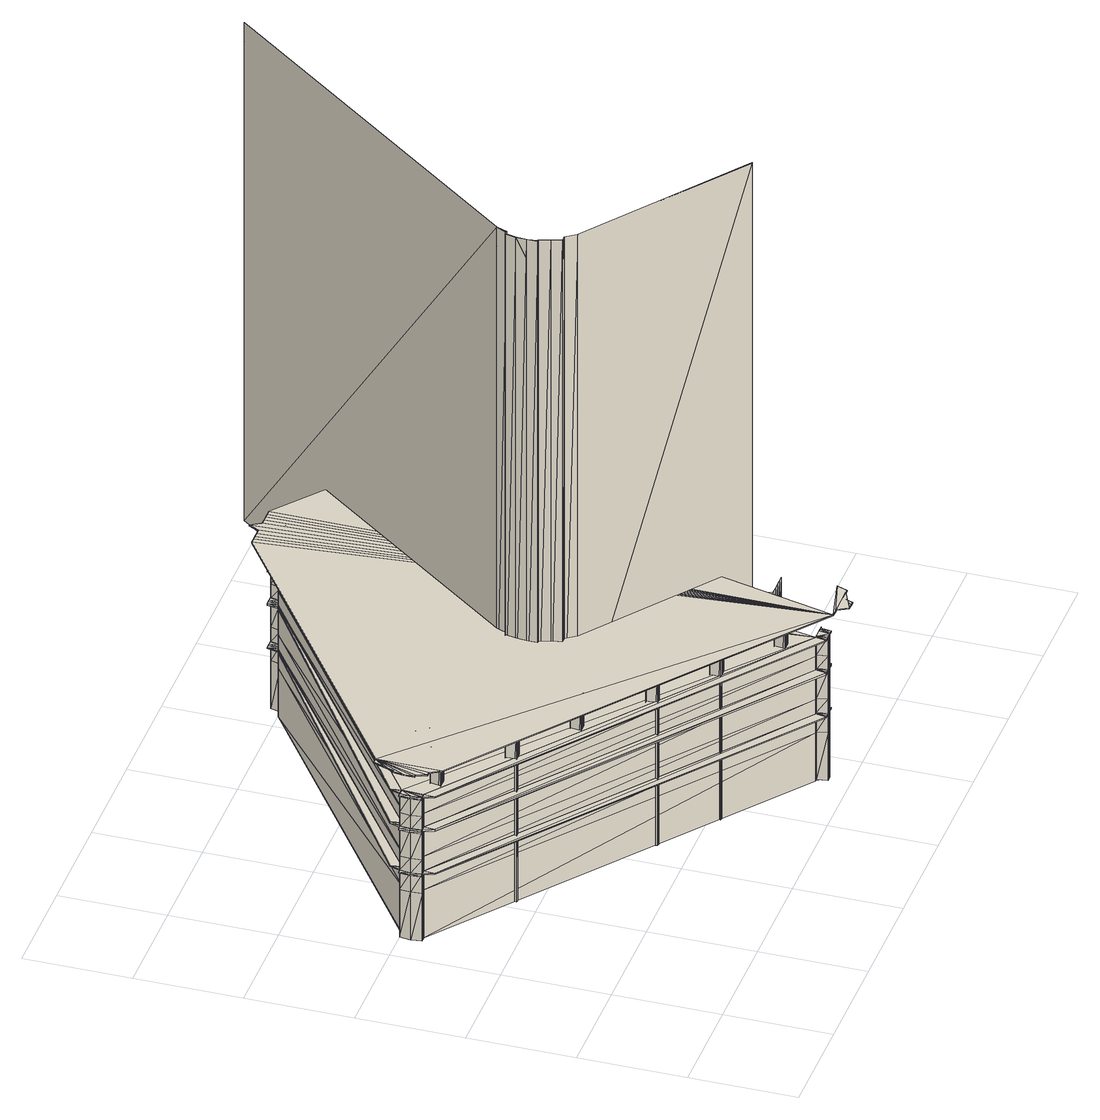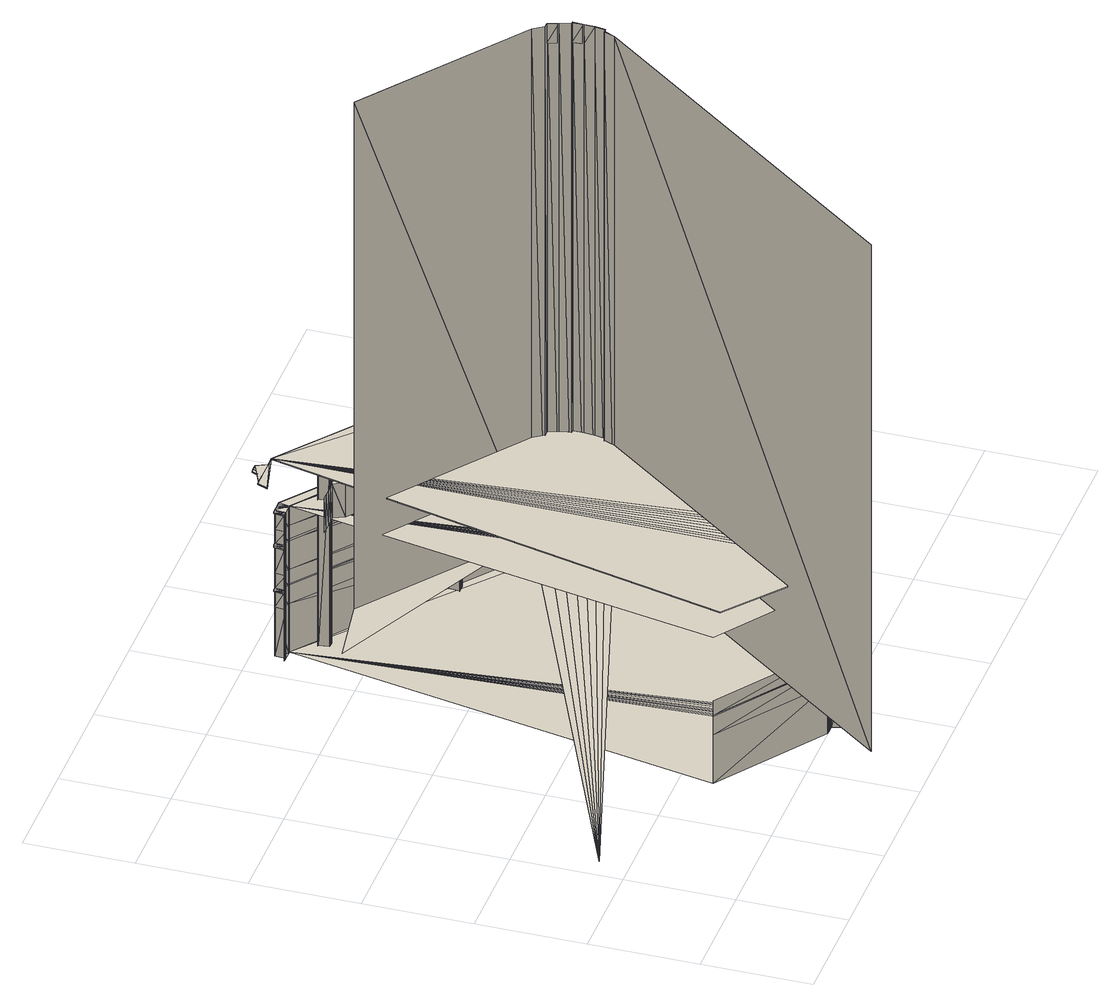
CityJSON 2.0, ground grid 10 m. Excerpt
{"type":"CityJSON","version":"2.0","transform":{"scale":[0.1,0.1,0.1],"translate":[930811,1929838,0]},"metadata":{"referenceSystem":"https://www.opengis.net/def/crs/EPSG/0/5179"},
"CityObjects":{
"building1":{"type":"Building","geometry":[{"type":"MultiSurface","lod":"3","boundaries":[[[0,1,2]],[[3,2,1]],[[4,5,3]],[[2,3,5]],[[1,0,6]],[[7,6,0]],[[6,7,8]],[[9,8,7]],[[5,4,10]],[[11,10,4]],[[8,9,12]],[[13,12,9]],[[14,15,11]],[[10,11,15]],[[16,17,14]],[[15,14,17]],[[0,2,18]],[[3,1,19]],[[2,5,18]],[[4,3,19]],[[7,0,18]],[[1,6,19]],[[9,7,18]],[[6,8,19]],[[5,10,18]],[[11,4,19]],[[13,9,18]],[[8,12,19]],[[14,11,19]],[[10,15,18]],[[20,21,16]],[[17,16,21]],[[22,23,24]],[[25,24,23]],[[26,27,28]],[[29,28,27]],[[30,31,32]],[[33,32,31]],[[24,25,34]],[[28,29,35]],[[32,33,36]],[[37,34,25]],[[38,35,29]],[[39,36,33]],[[15,17,18]],[[34,40,24]],[[35,41,28]],[[36,42,32]],[[16,14,19]],[[25,43,37]],[[29,44,38]],[[33,45,39]],[[24,46,22]],[[28,47,26]],[[32,48,30]],[[23,49,25]],[[27,50,29]],[[31,51,33]],[[46,24,40]],[[47,28,41]],[[48,32,42]],[[52,40,37]],[[53,41,38]],[[54,42,39]],[[52,37,43]],[[34,37,40]],[[53,38,44]],[[35,38,41]],[[54,39,45]],[[36,39,42]],[[55,22,46]],[[56,26,47]],[[57,30,48]],[[43,25,49]],[[44,29,50]],[[45,33,51]],[[58,59,60]],[[61,60,59]],[[43,46,52]],[[40,52,46]],[[40,62,34]],[[46,58,40]],[[60,40,58]],[[63,46,64]],[[40,64,46]],[[44,47,53]],[[41,53,47]],[[41,65,35]],[[66,63,67]],[[64,67,63]],[[68,66,69]],[[67,69,66]],[[45,48,54]],[[42,54,48]],[[42,70,36]],[[48,68,42]],[[69,42,68]],[[71,72,58]],[[49,55,43]],[[55,71,46]],[[73,55,63]],[[50,56,44]],[[74,73,66]],[[75,74,68]],[[51,57,45]],[[57,75,48]],[[40,52,76]],[[41,53,77]],[[42,54,78]],[[79,80,22]],[[23,22,80]],[[81,82,26]],[[27,26,82]],[[83,84,30]],[[31,30,84]],[[59,58,72]],[[46,43,55]],[[58,46,71]],[[46,63,55]],[[47,44,56]],[[63,66,73]],[[66,68,74]],[[48,45,57]],[[68,48,75]],[[85,76,52]],[[86,77,53]],[[87,78,54]],[[52,88,85]],[[53,89,86]],[[54,90,87]],[[17,21,18]],[[20,16,19]],[[80,91,23]],[[82,92,27]],[[84,93,31]],[[22,55,79]],[[26,56,81]],[[30,57,83]],[[94,95,61]],[[62,88,40]],[[95,62,60]],[[62,96,40]],[[65,89,41]],[[96,97,64]],[[97,98,67]],[[70,90,42]],[[98,70,69]],[[60,61,95]],[[52,40,88]],[[40,60,62]],[[64,40,96]],[[53,41,89]],[[67,64,97]],[[69,67,98]],[[54,42,90]],[[42,69,70]],[[76,99,40]],[[77,100,41]],[[78,101,42]],[[102,85,88]],[[103,86,89]],[[104,87,90]],[[49,23,91]],[[50,27,92]],[[51,31,93]],[[105,79,55]],[[106,81,56]],[[107,83,57]],[[62,40,99]],[[65,41,100]],[[70,42,101]],[[19,18,20]],[[21,20,18]],[[95,94,108]],[[88,62,102]],[[62,95,99]],[[96,62,109]],[[89,65,103]],[[97,96,110]],[[98,97,111]],[[90,70,104]],[[70,98,101]],[[80,79,112]],[[82,81,113]],[[84,83,114]],[[115,112,79]],[[116,113,81]],[[117,114,83]],[[72,71,118]],[[55,49,105]],[[71,55,119]],[[55,73,105]],[[56,50,106]],[[73,74,120]],[[74,75,121]],[[57,51,107]],[[75,57,122]],[[119,118,71]],[[91,105,49]],[[105,119,55]],[[120,105,73]],[[92,106,50]],[[121,120,74]],[[122,121,75]],[[93,107,51]],[[107,122,57]],[[123,108,94]],[[99,102,62]],[[108,99,95]],[[99,109,62]],[[100,103,65]],[[109,110,96]],[[110,111,97]],[[101,104,70]],[[111,101,98]],[[79,105,115]],[[81,106,116]],[[83,107,117]],[[112,124,80]],[[113,125,82]],[[114,126,84]],[[127,128,115]],[[129,130,116]],[[131,132,117]],[[112,115,128]],[[113,116,130]],[[114,117,132]],[[133,115,105]],[[134,116,106]],[[135,117,107]],[[61,59,136]],[[48,42,137]],[[91,80,124]],[[92,82,125]],[[93,84,126]],[[59,72,136]],[[57,48,137]],[[115,133,127]],[[116,134,129]],[[117,135,131]],[[128,138,112]],[[130,139,113]],[[132,140,114]],[[141,142,119]],[[118,119,142]],[[124,133,91]],[[105,91,133]],[[133,141,105]],[[119,105,141]],[[143,133,120]],[[105,120,133]],[[125,134,92]],[[106,92,134]],[[144,143,121]],[[120,121,143]],[[145,144,122]],[[121,122,144]],[[126,135,93]],[[107,93,135]],[[135,145,107]],[[122,107,145]],[[94,61,136]],[[42,70,137]],[[72,118,136]],[[107,57,137]],[[123,94,136]],[[70,101,137]],[[146,127,133]],[[124,112,138]],[[147,129,134]],[[125,113,139]],[[148,131,135]],[[126,114,140]],[[142,141,149]],[[133,124,146]],[[141,133,150]],[[133,143,146]],[[134,125,147]],[[143,144,151]],[[144,145,152]],[[135,126,148]],[[145,135,153]],[[150,149,141]],[[138,146,124]],[[146,150,133]],[[151,146,143]],[[139,147,125]],[[152,151,144]],[[153,152,145]],[[140,148,126]],[[148,153,135]],[[118,142,136]],[[135,107,137]],[[154,155,128]],[[156,157,130]],[[158,159,132]],[[128,127,154]],[[130,129,156]],[[132,131,158]],[[160,154,127]],[[161,156,129]],[[162,158,131]],[[138,128,155]],[[139,130,157]],[[140,132,159]],[[148,135,137]],[[142,149,136]],[[127,146,160]],[[129,147,161]],[[131,148,162]],[[163,136,150]],[[155,164,138]],[[164,163,146]],[[165,164,151]],[[157,166,139]],[[167,165,152]],[[168,167,153]],[[159,137,140]],[[137,168,148]],[[149,150,136]],[[146,138,164]],[[150,146,163]],[[146,151,164]],[[147,139,166]],[[151,152,165]],[[152,153,167]],[[148,140,137]],[[153,148,168]],[[164,160,146]],[[166,161,147]],[[137,162,148]],[[169,170,171]],[[172,171,170]],[[171,173,169]],[[172,170,174]],[[173,175,169]],[[171,172,173]],[[174,173,172]],[[170,169,176]],[[177,176,169]],[[174,170,178]],[[170,176,178]],[[173,174,175]],[[178,175,174]],[[169,175,177]],[[175,178,179]],[[180,179,178]],[[176,181,178]],[[177,175,182]],[[183,184,178]],[[185,175,179]],[[178,184,180]],[[176,177,181]],[[182,181,177]],[[181,186,178]],[[186,183,178]],[[184,187,178]],[[188,175,189]],[[179,180,185]],[[189,175,185]],[[184,185,180]],[[182,175,188]],[[185,184,189]],[[183,189,184]],[[190,175,185]],[[188,186,182]],[[181,182,186]],[[186,188,183]],[[189,183,188]],[[185,184,190]],[[184,185,187]],[[187,190,184]],[[190,187,185]],[[191,192,193]],[[194,193,192]],[[195,196,194]],[[193,194,196]],[[196,195,197]],[[198,197,195]],[[199,200,191]],[[192,191,200]],[[197,198,201]],[[202,201,198]],[[200,199,203]],[[204,203,199]],[[205,206,204]],[[203,204,206]],[[207,13,18]],[[12,208,19]],[[206,205,209]],[[210,209,205]],[[211,212,213]],[[214,213,212]],[[215,216,214]],[[213,214,216]],[[216,215,217]],[[218,217,215]],[[219,220,211]],[[212,211,220]],[[212,221,214]],[[214,221,215]],[[217,218,222]],[[223,222,218]],[[220,219,224]],[[225,224,219]],[[220,221,212]],[[215,221,218]],[[226,227,210]],[[209,210,227]],[[222,223,228]],[[229,228,223]],[[218,221,223]],[[230,217,222]],[[211,213,230]],[[213,216,230]],[[224,221,220]],[[231,229,223]],[[228,232,222]],[[224,225,233]],[[234,233,225]],[[216,217,230]],[[219,211,230]],[[233,221,224]],[[221,231,223]],[[232,230,222]],[[225,219,230]],[[235,236,234]],[[233,234,236]],[[228,229,232]],[[231,232,229]],[[236,221,233]],[[234,225,230]],[[232,231,235]],[[236,235,231]],[[231,221,236]],[[235,234,230]],[[101,237,137]],[[238,123,136]],[[232,235,230]],[[232,231,230]],[[231,232,221]],[[221,230,231]],[[230,221,232]],[[239,240,241]],[[242,241,240]],[[243,244,242]],[[245,246,239]],[[240,239,246]],[[241,242,244]],[[240,247,242]],[[246,247,240]],[[244,243,248]],[[249,248,243]],[[242,247,243]],[[239,241,250]],[[246,245,251]],[[252,251,245]],[[243,247,249]],[[245,239,250]],[[248,249,253]],[[241,244,250]],[[254,253,249]],[[251,247,246]],[[255,256,252]],[[251,252,256]],[[12,13,208]],[[207,208,13]],[[244,248,250]],[[256,247,251]],[[249,247,254]],[[250,248,253]],[[252,245,250]],[[253,254,257]],[[258,257,254]],[[255,252,250]],[[247,258,254]],[[257,250,253]],[[259,260,255]],[[256,255,260]],[[260,247,256]],[[259,255,250]],[[257,258,250]],[[247,250,258]],[[250,247,257]],[[258,257,247]],[[261,262,258]],[[257,258,262]],[[257,262,250]],[[258,247,261]],[[262,259,250]],[[261,247,260]],[[262,261,259]],[[260,259,261]],[[263,264,85]],[[265,266,86]],[[267,268,87]],[[76,85,264]],[[77,86,266]],[[78,87,268]],[[85,102,263]],[[86,103,265]],[[87,104,267]],[[264,269,76]],[[266,270,77]],[[268,237,78]],[[271,263,102]],[[272,265,103]],[[273,267,104]],[[99,76,269]],[[100,77,270]],[[101,78,237]],[[238,274,123]],[[269,271,99]],[[274,269,108]],[[269,275,99]],[[270,272,100]],[[275,276,109]],[[276,277,110]],[[237,273,101]],[[277,237,111]],[[108,123,274]],[[102,99,271]],[[99,108,269]],[[109,99,275]],[[103,100,272]],[[110,109,276]],[[111,110,277]],[[104,101,273]],[[101,111,237]],[[278,207,18]],[[208,279,19]],[[280,281,282]],[[283,284,285]],[[281,286,282]],[[280,283,282]],[[284,282,283]],[[282,284,280]],[[283,280,284]],[[280,283,281]],[[285,281,283]],[[285,284,287]],[[281,285,286]],[[287,286,285]],[[286,288,282]],[[284,283,289]],[[280,282,290]],[[283,280,289]],[[290,289,280]],[[291,284,289]],[[282,292,290]],[[287,284,293]],[[294,292,282]],[[286,287,288]],[[293,288,287]],[[292,291,290]],[[289,290,291]],[[288,295,282]],[[296,284,291]],[[297,294,282]],[[298,297,282]],[[295,298,282]],[[294,296,292]],[[291,292,296]],[[299,284,296]],[[293,284,300]],[[301,238,136]],[[237,302,137]],[[288,293,295]],[[303,284,299]],[[300,295,293]],[[297,299,294]],[[296,294,299]],[[300,284,303]],[[299,297,303]],[[298,303,297]],[[295,300,298]],[[303,298,300]],[[201,202,304]],[[305,304,202]],[[18,19,278]],[[279,278,19]],[[160,164,306]],[[161,166,307]],[[162,137,308]],[[154,160,309]],[[156,161,310]],[[158,162,311]],[[306,309,160]],[[307,310,161]],[[308,311,162]],[[312,306,164]],[[313,307,166]],[[302,308,137]],[[309,314,154]],[[310,315,156]],[[311,316,158]],[[317,301,163]],[[136,163,301]],[[314,312,155]],[[164,155,312]],[[312,317,164]],[[163,164,317]],[[318,312,165]],[[164,165,312]],[[315,313,157]],[[166,157,313]],[[319,318,167]],[[165,167,318]],[[320,319,168]],[[167,168,319]],[[316,302,159]],[[137,159,302]],[[302,320,137]],[[168,137,320]],[[155,154,314]],[[157,156,315]],[[159,158,316]],[[321,322,323]],[[324,322,325]],[[323,325,322]],[[326,327,328]],[[327,321,328]],[[322,328,321]],[[329,330,323]],[[325,323,330]],[[323,321,329]],[[327,326,331]],[[322,321,332]],[[322,324,332]],[[328,322,333]],[[331,329,327]],[[321,327,329]],[[334,332,324]],[[332,333,322]],[[335,336,334]],[[332,334,336]],[[336,337,332]],[[338,339,333]],[[333,332,338]],[[337,338,332]],[[340,341,342]],[[343,342,341]],[[336,335,344]],[[345,344,335]],[[346,347,340]],[[341,340,347]],[[348,349,329]],[[337,336,344]],[[339,338,350]],[[341,347,343]],[[330,329,351]],[[329,331,348]],[[348,351,329]],[[352,348,331]],[[344,350,337]],[[338,337,350]],[[340,342,346]],[[342,343,353]],[[354,353,343]],[[342,353,346]],[[343,347,354]],[[347,346,355]],[[356,355,346]],[[353,357,346]],[[354,347,358]],[[353,354,357]],[[358,357,354]],[[347,355,359]],[[356,346,360]],[[357,361,346]],[[360,359,356]],[[355,356,359]],[[346,362,360]],[[361,363,346]],[[364,347,359]],[[358,347,365]],[[366,362,346]],[[363,367,346]],[[359,360,364]],[[362,364,360]],[[357,358,361]],[[365,361,358]],[[349,348,368]],[[368,369,349]],[[370,347,364]],[[365,347,371]],[[344,345,372]],[[350,344,373]],[[374,372,345]],[[372,373,344]],[[375,366,346]],[[369,368,348]],[[348,349,369]],[[367,376,346]],[[369,377,348]],[[351,348,377]],[[378,369,352]],[[348,352,369]],[[371,347,379]],[[361,365,363]],[[371,363,365]],[[376,375,346]],[[366,370,362]],[[364,362,370]],[[380,347,370]],[[363,371,367]],[[379,367,371]],[[379,347,381]],[[381,347,380]],[[370,366,380]],[[375,380,366]],[[367,379,376]],[[381,376,379]],[[368,369,382]],[[382,383,368]],[[383,382,369]],[[369,368,383]],[[383,384,369]],[[377,369,384]],[[385,383,378]],[[369,378,383]],[[380,375,381]],[[376,381,375]],[[382,383,386]],[[386,387,383]],[[388,386,385]],[[384,383,387]],[[383,385,386]],[[389,302,226]],[[227,226,302]],[[390,391,392]],[[393,392,391]],[[392,394,390]],[[208,207,395]],[[396,395,207]],[[391,390,397]],[[398,397,390]],[[392,393,399]],[[400,399,393]],[[399,394,392]],[[393,391,401]],[[390,394,398]],[[391,397,401]],[[400,393,401]],[[399,400,394]],[[401,394,400]],[[397,402,401]],[[403,402,398]],[[397,398,402]],[[394,401,404]],[[398,394,403]],[[405,404,401]],[[402,406,401]],[[407,408,401]],[[409,407,401]],[[410,411,396]],[[401,408,405]],[[412,394,404]],[[395,396,411]],[[406,409,401]],[[403,394,413]],[[404,405,414]],[[407,414,405]],[[415,394,414]],[[408,407,405]],[[414,412,404]],[[414,394,412]],[[402,403,406]],[[413,406,403]],[[413,394,415]],[[414,407,412]],[[408,412,407]],[[412,408,414]],[[407,414,408]],[[414,407,415]],[[409,415,407]],[[406,413,409]],[[415,409,413]],[[411,410,416]],[[417,416,410]],[[395,418,208]],[[416,417,419]],[[420,419,417]],[[411,421,395]],[[422,423,263]],[[424,425,265]],[[426,427,267]],[[264,263,423]],[[266,265,425]],[[268,267,427]],[[423,428,264]],[[425,429,266]],[[427,430,268]],[[263,271,422]],[[265,272,424]],[[267,273,426]],[[416,421,411]],[[419,431,416]],[[423,422,432]],[[425,424,433]],[[427,426,434]],[[435,432,422]],[[436,433,424]],[[437,434,426]],[[432,438,423]],[[433,439,425]],[[434,440,427]],[[422,441,435]],[[424,442,436]],[[426,443,437]],[[419,420,444]],[[445,444,420]],[[269,264,428]],[[270,266,429]],[[237,268,430]],[[441,422,271]],[[442,424,272]],[[443,426,273]],[[432,435,446]],[[447,446,435]],[[433,436,448]],[[449,448,436]],[[434,437,450]],[[451,450,437]],[[274,238,452]],[[453,452,238]],[[271,269,441]],[[428,441,269]],[[269,274,428]],[[452,428,274]],[[275,269,454]],[[428,454,269]],[[272,270,442]],[[429,442,270]],[[276,275,455]],[[454,455,275]],[[277,276,456]],[[455,456,276]],[[273,237,443]],[[430,443,237]],[[237,277,430]],[[456,430,277]],[[428,423,438]],[[429,425,439]],[[430,427,440]],[[438,432,446]],[[435,457,447]],[[439,433,448]],[[436,458,449]],[[440,434,450]],[[437,459,451]],[[457,435,441]],[[458,436,442]],[[459,437,443]],[[444,431,419]],[[431,460,416]],[[420,417,461]],[[452,453,462]],[[441,428,457]],[[428,452,438]],[[454,428,463]],[[442,429,458]],[[455,454,464]],[[456,455,465]],[[443,430,459]],[[430,456,440]],[[466,462,453]],[[438,457,428]],[[462,438,452]],[[438,463,428]],[[439,458,429]],[[463,464,454]],[[464,465,455]],[[440,459,430]],[[465,440,456]],[[462,466,467]],[[468,467,466]],[[457,438,447]],[[446,447,438]],[[438,462,446]],[[467,446,462]],[[463,438,469]],[[446,469,438]],[[458,439,449]],[[448,449,439]],[[464,463,470]],[[469,470,463]],[[465,464,471]],[[470,471,464]],[[459,440,451]],[[450,451,440]],[[440,465,450]],[[471,450,465]],[[467,468,472]],[[447,446,473]],[[446,447,474]],[[446,467,474]],[[469,446,475]],[[449,448,476]],[[448,449,477]],[[470,469,478]],[[471,470,479]],[[451,450,480]],[[450,451,481]],[[450,471,481]],[[440,482,430]],[[483,472,468]],[[474,473,446]],[[473,474,447]],[[472,474,467]],[[474,475,446]],[[477,476,448]],[[476,477,449]],[[475,478,469]],[[478,479,470]],[[481,480,450]],[[480,481,451]],[[479,481,471]],[[450,482,440]],[[481,482,450]],[[421,484,395]],[[410,396,485]],[[486,487,372]],[[466,453,488]],[[468,466,488]],[[372,374,487]],[[489,487,374]],[[373,372,490]],[[487,490,372]],[[483,468,488]],[[482,491,430]],[[445,420,461]],[[430,492,237]],[[472,483,493]],[[473,474,494]],[[474,473,495]],[[474,472,495]],[[475,474,496]],[[476,477,497]],[[477,476,498]],[[478,475,499]],[[479,478,500]],[[480,481,501]],[[481,480,482]],[[481,479,482]],[[488,493,483]],[[495,494,474]],[[494,495,473]],[[493,495,472]],[[495,496,474]],[[498,497,477]],[[497,498,476]],[[496,499,475]],[[499,500,478]],[[482,501,481]],[[501,482,480]],[[500,482,479]],[[460,421,416]],[[417,410,485]],[[488,453,502]],[[491,503,430]],[[461,431,445]],[[444,445,431]],[[484,418,395]],[[493,488,504]],[[502,504,488]],[[494,495,505]],[[506,505,495]],[[495,494,506]],[[505,506,494]],[[495,493,506]],[[504,506,493]],[[496,495,507]],[[506,507,495]],[[497,498,508]],[[509,508,498]],[[498,497,509]],[[508,509,497]],[[499,496,510]],[[507,510,496]],[[500,499,511]],[[510,511,499]],[[501,482,512]],[[491,512,482]],[[482,501,491]],[[512,491,501]],[[482,500,491]],[[511,491,500]],[[396,207,513]],[[503,514,430]],[[461,417,515]],[[453,238,516]],[[514,492,430]],[[492,517,237]],[[502,453,518]],[[506,505,519]],[[509,508,520]],[[491,512,521]],[[522,519,505]],[[523,520,508]],[[524,521,512]],[[519,525,506]],[[526,522,505]],[[520,527,509]],[[528,523,508]],[[521,503,491]],[[529,524,512]],[[504,502,530]],[[505,506,526]],[[506,504,525]],[[507,506,531]],[[508,509,528]],[[510,507,532]],[[511,510,533]],[[512,491,529]],[[491,511,503]],[[518,530,502]],[[525,526,506]],[[530,525,504]],[[525,531,506]],[[527,528,509]],[[531,532,507]],[[532,533,510]],[[503,529,491]],[[533,503,511]],[[518,453,534]],[[535,536,522]],[[537,538,523]],[[539,540,524]],[[519,522,536]],[[520,523,538]],[[521,524,540]],[[536,541,519]],[[522,526,535]],[[538,542,520]],[[523,528,537]],[[540,514,521]],[[524,529,539]],[[534,453,516]],[[515,417,485]],[[516,238,543]],[[544,535,526]],[[545,537,528]],[[546,539,529]],[[431,461,460]],[[515,460,461]],[[525,519,541]],[[527,520,542]],[[503,521,514]],[[485,396,547]],[[530,518,548]],[[526,525,544]],[[525,530,541]],[[531,525,549]],[[528,527,545]],[[532,531,550]],[[533,532,551]],[[529,503,546]],[[503,533,514]],[[534,548,518]],[[541,544,525]],[[548,541,530]],[[541,549,525]],[[542,545,527]],[[549,550,531]],[[550,551,532]],[[514,546,503]],[[551,514,533]],[[541,536,552]],[[542,538,553]],[[514,540,492]],[[554,552,536]],[[555,553,538]],[[556,492,540]],[[548,534,557]],[[516,557,534]],[[544,541,558]],[[552,558,541]],[[541,548,552]],[[557,552,548]],[[549,541,559]],[[552,559,541]],[[545,542,560]],[[553,560,542]],[[550,549,561]],[[559,561,549]],[[551,550,562]],[[561,562,550]],[[546,514,563]],[[492,563,514]],[[514,551,492]],[[562,492,551]],[[564,554,535]],[[565,555,537]],[[566,556,539]],[[536,535,554]],[[538,537,555]],[[540,539,556]],[[558,564,544]],[[560,565,545]],[[563,566,546]],[[535,544,564]],[[537,545,565]],[[539,546,566]],[[557,516,567]],[[543,567,516]],[[558,552,568]],[[569,568,552]],[[552,557,569]],[[567,569,557]],[[559,552,570]],[[569,570,552]],[[560,553,571]],[[572,571,553]],[[561,559,573]],[[570,573,559]],[[562,561,574]],[[573,574,561]],[[563,492,575]],[[517,575,492]],[[492,562,517]],[[574,517,562]],[[552,554,569]],[[553,555,572]],[[492,556,517]],[[568,576,558]],[[571,577,560]],[[575,578,563]],[[579,569,554]],[[564,558,576]],[[580,572,555]],[[565,560,577]],[[581,517,556]],[[566,563,578]],[[547,396,513]],[[460,515,421]],[[485,421,515]],[[554,564,579]],[[576,579,564]],[[555,565,580]],[[577,580,565]],[[556,566,581]],[[578,581,566]],[[304,305,582]],[[583,582,305]],[[421,485,484]],[[547,484,485]],[[582,583,584]],[[585,584,583]],[[484,547,418]],[[513,418,547]],[[584,585,586]],[[587,586,585]],[[586,587,588]],[[589,588,587]],[[590,279,208]],[[588,589,591]],[[592,591,589]],[[593,590,208]],[[594,593,208]],[[595,594,208]],[[596,595,208]],[[597,302,237]],[[598,597,237]],[[599,596,208]],[[374,600,489]],[[601,598,237]],[[602,599,208]],[[603,601,237]],[[604,602,208]],[[605,603,237]],[[606,605,237]],[[607,606,237]],[[608,604,208]],[[609,607,237]],[[610,609,237]],[[611,608,208]],[[612,610,237]],[[613,207,278]],[[330,614,615]],[[615,614,334]],[[334,614,616]],[[351,614,330]],[[617,207,613]],[[618,614,351]],[[616,614,374]],[[619,207,617]],[[620,238,301]],[[621,238,620]],[[622,207,619]],[[623,238,621]],[[387,614,618]],[[624,238,623]],[[625,207,622]],[[626,611,208]],[[627,612,237]],[[628,238,624]],[[629,238,628]],[[630,238,629]],[[631,207,625]],[[632,238,630]],[[633,207,631]],[[634,238,632]],[[635,238,634]],[[636,207,633]],[[590,613,279]],[[278,279,613]],[[637,207,636]],[[638,639,309]],[[640,641,310]],[[642,643,311]],[[644,638,306]],[[309,306,638]],[[645,640,307]],[[310,307,640]],[[646,642,308]],[[311,308,642]],[[314,309,639]],[[315,310,641]],[[316,311,643]],[[593,617,590]],[[613,590,617]],[[306,312,644]],[[307,313,645]],[[308,302,646]],[[301,317,620]],[[312,314,647]],[[317,312,648]],[[312,318,647]],[[313,315,649]],[[318,319,650]],[[319,320,651]],[[302,316,597]],[[320,302,652]],[[302,389,597]],[[648,620,317]],[[639,647,314]],[[647,648,312]],[[650,647,318]],[[641,649,315]],[[651,650,319]],[[652,651,320]],[[643,597,316]],[[597,652,302]],[[653,597,389]],[[647,644,312]],[[649,645,313]],[[597,646,302]],[[654,207,637]],[[655,621,648]],[[656,657,639]],[[657,655,647]],[[658,657,650]],[[659,660,641]],[[661,658,651]],[[662,661,652]],[[663,598,643]],[[598,662,597]],[[664,598,653]],[[620,648,621]],[[647,639,657]],[[648,647,655]],[[647,650,657]],[[649,641,660]],[[650,651,658]],[[651,652,661]],[[597,643,598]],[[652,597,662]],[[597,653,598]],[[639,638,656]],[[641,640,659]],[[643,642,663]],[[657,665,647]],[[660,666,649]],[[598,667,597]],[[668,656,638]],[[669,659,640]],[[670,663,642]],[[644,647,665]],[[645,649,666]],[[646,597,667]],[[665,668,644]],[[638,644,668]],[[666,669,645]],[[640,645,669]],[[667,670,646]],[[642,646,670]],[[621,655,623]],[[657,656,671]],[[655,657,672]],[[657,658,671]],[[660,659,673]],[[658,661,674]],[[661,662,675]],[[598,663,601]],[[662,598,676]],[[598,664,601]],[[594,619,593]],[[617,593,619]],[[672,623,655]],[[677,671,656]],[[671,672,657]],[[674,671,658]],[[678,673,659]],[[675,674,661]],[[676,675,662]],[[679,601,663]],[[601,676,598]],[[680,601,664]],[[671,681,657]],[[656,668,677]],[[673,682,660]],[[659,669,678]],[[601,683,598]],[[663,670,679]],[[665,657,681]],[[666,660,682]],[[667,598,683]],[[684,677,668]],[[685,678,669]],[[686,679,670]],[[681,684,665]],[[682,685,666]],[[683,686,667]],[[668,665,684]],[[669,666,685]],[[670,667,686]],[[687,688,671]],[[689,690,673]],[[603,691,601]],[[681,671,688]],[[682,673,690]],[[683,601,691]],[[692,624,672]],[[693,687,677]],[[687,692,671]],[[694,687,674]],[[695,689,678]],[[696,694,675]],[[697,696,676]],[[698,603,679]],[[603,697,601]],[[699,603,680]],[[623,672,624]],[[671,677,687]],[[672,671,692]],[[671,674,687]],[[673,678,689]],[[674,675,694]],[[675,676,696]],[[601,679,603]],[[676,601,697]],[[601,680,603]],[[684,681,700]],[[685,682,701]],[[686,683,702]],[[677,684,693]],[[678,685,695]],[[679,686,698]],[[595,622,594]],[[619,594,622]],[[688,700,681]],[[690,701,682]],[[691,702,683]],[[700,693,684]],[[701,695,685]],[[702,698,686]],[[700,688,703]],[[701,690,704]],[[702,691,705]],[[706,703,688]],[[707,704,690]],[[605,705,691]],[[688,687,706]],[[693,700,703]],[[690,689,707]],[[695,701,704]],[[691,603,605]],[[698,702,705]],[[624,692,628]],[[687,693,706]],[[692,687,708]],[[687,694,706]],[[689,695,707]],[[694,696,709]],[[696,697,710]],[[603,698,605]],[[697,603,711]],[[603,699,605]],[[708,628,692]],[[703,706,693]],[[706,708,687]],[[709,706,694]],[[704,707,695]],[[710,709,696]],[[711,710,697]],[[705,605,698]],[[605,711,603]],[[712,605,699]],[[713,238,635]],[[714,629,708]],[[715,716,703]],[[716,714,706]],[[717,716,709]],[[718,719,704]],[[720,717,710]],[[721,720,711]],[[722,606,705]],[[606,721,605]],[[723,606,712]],[[628,708,629]],[[706,703,716]],[[708,706,714]],[[706,709,716]],[[707,704,719]],[[709,710,717]],[[710,711,720]],[[605,705,606]],[[711,605,721]],[[605,712,606]],[[716,724,706]],[[725,715,703]],[[719,726,707]],[[727,718,704]],[[606,728,605]],[[729,722,705]],[[629,714,630]],[[716,715,730]],[[714,716,731]],[[716,717,730]],[[719,718,732]],[[717,720,733]],[[720,721,734]],[[606,722,607]],[[721,606,735]],[[606,723,607]],[[731,630,714]],[[736,730,715]],[[730,731,716]],[[733,730,717]],[[737,732,718]],[[734,733,720]],[[735,734,721]],[[738,607,722]],[[607,735,606]],[[739,607,723]],[[724,725,706]],[[726,727,707]],[[728,729,605]],[[703,706,725]],[[704,707,727]],[[705,605,729]],[[715,725,736]],[[718,727,737]],[[722,729,738]],[[730,740,716]],[[732,741,719]],[[607,742,606]],[[596,625,595]],[[622,595,625]],[[743,736,725]],[[744,737,727]],[[745,738,729]],[[746,632,731]],[[747,748,736]],[[748,746,730]],[[749,748,733]],[[750,751,737]],[[752,749,734]],[[753,752,735]],[[754,609,738]],[[609,753,607]],[[755,609,739]],[[630,731,632]],[[730,736,748]],[[731,730,746]],[[730,733,748]],[[732,737,751]],[[733,734,749]],[[734,735,752]],[[607,738,609]],[[735,607,753]],[[607,739,609]],[[724,716,740]],[[726,719,741]],[[728,606,742]],[[748,756,730]],[[751,757,732]],[[609,758,607]],[[740,743,724]],[[725,724,743]],[[741,744,726]],[[727,726,744]],[[742,745,728]],[[729,728,745]],[[736,743,747]],[[737,744,750]],[[738,745,754]],[[632,746,634]],[[748,747,759]],[[746,748,760]],[[748,749,759]],[[751,750,761]],[[749,752,762]],[[752,753,763]],[[609,754,610]],[[753,609,764]],[[609,755,610]],[[760,634,746]],[[765,759,747]],[[759,760,748]],[[762,759,749]],[[766,761,750]],[[763,762,752]],[[764,763,753]],[[767,610,754]],[[610,764,609]],[[768,610,755]],[[769,770,386]],[[387,386,770]],[[771,769,388]],[[386,388,769]],[[772,747,743]],[[773,750,744]],[[774,754,745]],[[740,730,756]],[[741,732,757]],[[742,607,758]],[[747,772,765]],[[750,773,766]],[[754,774,767]],[[759,775,748]],[[761,776,751]],[[610,777,609]],[[625,596,631]],[[599,631,596]],[[756,772,740]],[[757,773,741]],[[758,774,742]],[[743,740,772]],[[744,741,773]],[[745,742,774]],[[778,207,654]],[[779,635,760]],[[780,781,765]],[[781,779,759]],[[782,781,762]],[[783,784,766]],[[785,782,763]],[[786,785,764]],[[787,612,767]],[[612,786,610]],[[788,612,768]],[[634,760,635]],[[759,765,781]],[[760,759,779]],[[759,762,781]],[[761,766,784]],[[762,763,782]],[[763,764,785]],[[610,767,612]],[[764,610,786]],[[610,768,612]],[[781,789,759]],[[784,790,761]],[[612,791,610]],[[792,765,772]],[[793,766,773]],[[794,767,774]],[[756,748,775]],[[757,751,776]],[[758,609,777]],[[765,792,780]],[[766,793,783]],[[767,794,787]],[[772,756,792]],[[773,757,793]],[[774,758,794]],[[775,792,756]],[[776,793,757]],[[777,794,758]],[[775,759,789]],[[776,761,790]],[[777,610,791]],[[602,633,599]],[[631,599,633]],[[795,780,792]],[[796,783,793]],[[797,787,794]],[[792,775,795]],[[793,776,796]],[[794,777,797]],[[789,795,775]],[[790,796,776]],[[791,797,777]],[[604,636,602]],[[633,602,636]],[[608,637,604]],[[636,604,637]],[[611,654,608]],[[637,608,654]],[[798,713,779]],[[635,779,713]],[[799,800,780]],[[781,780,800]],[[800,798,781]],[[779,781,798]],[[801,800,782]],[[781,782,800]]]}]}
},
"vertices":[
[10,280,185],[10,280,186],[8,280,185],[8,280,186],[8,290,186],[8,290,185],[13,270,186],[13,270,185],[17,270,186],[17,270,185],[9,300,185],[9,300,186],[23,260,186],[23,260,185],[11,300,186],[11,300,185],[14,310,186],[14,310,185],[23,320,185],[23,320,186],[18,320,186],[18,320,185],[25,290,70],[25,290,69],[26,280,70],[26,280,69],[25,290,116],[25,290,114],[26,280,116],[26,280,114],[25,290,150],[25,290,149],[26,280,150],[26,280,149],[28,280,70],[28,280,116],[28,280,150],[28,280,69],[28,280,114],[28,280,149],[30,280,70],[30,280,116],[30,280,150],[29,280,69],[29,280,114],[29,280,149],[29,280,70],[29,280,116],[29,280,150],[28,290,69],[28,290,114],[28,290,149],[30,280,69],[30,280,114],[30,280,149],[28,290,70],[28,290,116],[28,290,150],[29,280,50],[29,280,0],[30,280,50],[30,280,0],[32,280,70],[29,280,85],[30,280,85],[32,280,116],[29,280,115],[30,280,115],[29,280,130],[30,280,130],[32,280,150],[28,290,50],[28,290,0],[28,290,85],[28,290,115],[28,290,130],[33,270,70],[33,270,116],[33,270,150],[26,300,70],[26,300,69],[26,300,116],[26,300,114],[26,300,150],[26,300,149],[33,270,69],[33,270,114],[33,270,149],[32,280,69],[32,280,114],[32,280,149],[29,300,69],[29,300,114],[29,300,149],[32,280,0],[32,280,50],[32,280,85],[32,280,115],[32,280,130],[34,280,70],[34,280,116],[34,280,150],[34,280,69],[34,280,114],[34,280,149],[29,300,70],[29,300,116],[29,300,150],[34,280,50],[34,280,85],[34,280,115],[34,280,130],[28,300,69],[28,300,114],[28,300,149],[28,300,70],[28,300,116],[28,300,150],[29,300,0],[29,300,50],[29,300,85],[29,300,115],[29,300,130],[34,280,0],[31,300,69],[31,300,114],[31,300,149],[30,300,70],[30,300,69],[30,300,116],[30,300,114],[30,300,150],[30,300,149],[31,300,70],[31,300,116],[31,300,150],[35,300,0],[35,300,150],[33,300,69],[33,300,114],[33,300,149],[31,300,50],[31,300,0],[31,300,85],[31,300,115],[31,300,130],[33,300,70],[33,300,116],[33,300,150],[33,300,0],[33,300,50],[33,300,85],[33,300,115],[33,300,130],[33,310,69],[35,300,69],[33,310,114],[35,300,114],[33,310,149],[35,300,149],[33,310,70],[33,310,116],[33,310,150],[35,300,50],[35,300,70],[35,300,85],[35,300,116],[35,300,115],[35,300,130],[51,270,185],[51,270,0],[52,270,185],[52,270,0],[54,270,185],[54,270,0],[55,270,185],[53,280,0],[53,280,185],[55,270,0],[56,270,185],[56,270,0],[54,280,0],[54,280,185],[57,270,0],[58,270,0],[58,270,185],[56,280,0],[59,270,0],[56,280,185],[57,270,185],[59,270,185],[71,310,185],[71,310,150],[73,300,185],[73,300,150],[75,300,150],[75,300,185],[78,290,185],[78,290,150],[71,320,185],[71,320,150],[83,290,185],[83,290,150],[73,320,150],[73,320,185],[75,330,185],[75,330,150],[349,10,185],[349,10,186],[78,330,150],[78,330,185],[109,230,185],[109,230,0],[110,220,185],[110,220,0],[112,220,0],[112,220,185],[113,220,185],[113,220,0],[111,230,185],[111,230,0],[117,230,0],[114,220,185],[114,220,0],[112,230,0],[112,230,185],[83,340,185],[83,340,150],[116,220,185],[116,220,0],[117,230,185],[116,230,0],[116,230,185],[114,230,0],[114,230,185],[115,230,185],[115,230,0],[362,30,150],[362,30,0],[167,180,185],[167,180,0],[168,180,185],[168,180,0],[170,180,0],[170,180,185],[168,190,185],[168,190,0],[175,180,0],[171,180,185],[171,180,0],[175,180,185],[169,190,0],[169,190,185],[173,180,185],[173,180,0],[170,190,185],[170,190,0],[174,180,185],[174,180,0],[172,190,185],[172,190,0],[173,190,0],[173,190,185],[360,20,69],[360,20,70],[360,20,114],[360,20,116],[360,20,149],[360,20,150],[362,30,70],[362,30,116],[362,30,69],[362,30,114],[362,30,149],[362,30,50],[362,30,85],[362,30,115],[362,30,130],[304,520,185],[304,520,186],[226,140,185],[228,130,185],[225,140,185],[226,140,0],[225,140,0],[228,130,0],[229,130,185],[229,130,0],[231,130,185],[227,140,0],[227,140,185],[228,140,0],[228,140,185],[231,130,0],[230,140,185],[232,140,185],[230,140,0],[231,140,185],[233,140,185],[231,140,0],[232,140,0],[316,500,0],[316,500,150],[233,140,0],[363,80,185],[363,80,150],[314,500,70],[314,500,116],[314,500,150],[314,500,69],[314,500,114],[314,500,149],[316,500,70],[316,500,116],[316,500,69],[316,500,114],[316,500,149],[316,500,50],[316,500,85],[316,500,115],[316,500,130],[234,240,605],[235,240,605],[233,240,605],[235,240,85],[233,240,85],[233,240,585],[234,240,585],[235,240,585],[233,250,605],[233,250,85],[233,250,585],[238,230,605],[238,230,585],[238,230,85],[241,220,85],[241,220,605],[242,220,605],[242,220,585],[241,220,585],[281,90,185],[281,90,0],[283,90,185],[283,90,0],[246,220,605],[246,220,85],[281,100,185],[281,100,0],[234,260,605],[233,260,605],[246,220,585],[234,260,85],[234,260,585],[284,90,185],[284,90,0],[282,100,0],[282,100,185],[286,90,185],[286,90,0],[283,100,0],[283,100,185],[287,90,185],[284,100,185],[288,90,185],[284,100,0],[287,90,0],[286,100,185],[289,90,185],[235,270,605],[236,270,605],[286,100,0],[288,90,0],[253,210,605],[253,210,585],[253,210,85],[288,100,185],[289,100,185],[236,270,85],[236,270,585],[289,90,0],[288,100,0],[289,100,0],[238,270,605],[239,270,605],[239,270,85],[239,270,585],[243,280,605],[243,280,85],[243,280,585],[316,500,185],[338,50,185],[338,50,0],[339,50,185],[339,50,0],[342,50,185],[354,10,186],[354,10,185],[339,60,0],[339,60,185],[341,50,185],[341,50,0],[342,50,0],[341,60,0],[341,60,185],[344,50,185],[344,50,0],[343,60,0],[345,50,0],[346,50,0],[344,60,0],[358,10,185],[358,10,186],[346,50,185],[343,60,185],[345,50,185],[344,60,185],[363,0,186],[363,0,185],[392,20,186],[368,0,186],[368,0,185],[385,10,186],[362,20,69],[362,20,70],[362,20,114],[362,20,116],[362,20,149],[362,20,150],[363,30,70],[363,30,116],[363,30,150],[376,10,186],[364,20,70],[364,20,116],[364,20,150],[364,20,69],[364,20,114],[364,20,149],[364,30,70],[364,30,116],[364,30,150],[363,30,69],[363,30,114],[363,30,149],[372,0,186],[372,0,185],[366,20,70],[366,20,69],[366,20,116],[366,20,114],[366,20,150],[366,20,149],[363,30,50],[363,30,0],[363,30,85],[363,30,115],[363,30,130],[364,30,69],[364,30,114],[364,30,149],[381,10,186],[376,10,185],[364,30,50],[364,30,85],[364,30,115],[364,30,130],[364,30,0],[366,20,50],[366,20,0],[366,20,85],[366,20,115],[366,20,130],[368,20,50],[368,20,69],[368,20,70],[368,20,85],[368,20,114],[368,20,116],[368,20,115],[368,20,130],[368,20,149],[368,20,150],[369,20,150],[368,20,0],[388,10,186],[385,10,185],[401,100,605],[402,100,605],[369,20,0],[402,100,85],[402,100,585],[371,20,150],[375,30,150],[369,20,50],[369,20,69],[369,20,70],[369,20,85],[369,20,114],[369,20,116],[369,20,115],[369,20,130],[369,20,149],[371,20,0],[372,30,150],[371,20,50],[371,20,69],[371,20,70],[371,20,85],[371,20,114],[371,20,116],[371,20,115],[371,20,130],[371,20,149],[392,20,185],[374,30,150],[381,10,185],[375,30,0],[376,30,150],[372,30,0],[373,20,70],[373,20,116],[373,20,150],[373,20,69],[373,20,114],[373,20,149],[372,30,70],[372,30,69],[372,30,116],[372,30,114],[372,30,149],[372,30,50],[372,30,85],[372,30,115],[372,30,130],[374,30,0],[375,20,69],[375,20,70],[375,20,114],[375,20,116],[375,20,149],[375,20,150],[374,30,70],[374,30,116],[376,30,0],[374,30,69],[374,30,114],[374,30,149],[388,10,185],[374,30,50],[374,30,85],[374,30,115],[374,30,130],[375,30,70],[375,30,116],[377,30,70],[377,30,116],[377,30,150],[375,30,50],[375,30,69],[375,30,85],[375,30,114],[375,30,115],[375,30,130],[375,30,149],[377,30,69],[377,30,114],[377,30,149],[376,30,50],[376,30,69],[376,30,70],[376,30,85],[376,30,114],[376,30,116],[376,30,115],[376,30,130],[376,30,149],[378,30,69],[378,30,114],[378,30,149],[378,30,70],[378,30,116],[378,30,150],[368,70,185],[368,70,150],[373,70,185],[373,70,150],[379,70,185],[379,70,150],[385,70,185],[385,70,150],[309,520,186],[391,70,185],[391,70,150],[313,520,186],[318,520,186],[323,520,186],[328,530,186],[318,500,150],[320,500,150],[334,520,186],[468,110,85],[323,500,150],[339,520,186],[326,510,150],[344,520,186],[328,510,150],[331,500,150],[333,500,150],[348,520,186],[336,500,150],[338,500,150],[353,520,186],[341,500,150],[309,520,185],[698,410,85],[234,240,85],[244,220,85],[313,520,185],[237,270,85],[318,520,185],[318,500,0],[320,500,0],[323,520,185],[323,500,0],[326,510,0],[328,530,185],[453,440,186],[441,430,150],[328,510,0],[331,500,0],[333,500,0],[334,520,185],[336,500,0],[339,520,185],[338,500,0],[341,500,0],[344,520,185],[348,520,185],[316,510,69],[318,500,69],[316,510,114],[318,500,114],[316,510,149],[318,500,149],[316,510,70],[316,510,116],[316,510,150],[318,500,70],[318,500,50],[318,500,116],[318,500,85],[318,500,115],[318,500,130],[318,500,185],[353,520,185],[320,500,50],[320,500,69],[320,500,70],[320,500,85],[320,500,114],[320,500,116],[320,500,115],[320,500,130],[320,500,149],[320,500,185],[319,510,70],[319,510,116],[319,510,150],[319,510,69],[319,510,114],[319,510,149],[323,500,70],[323,500,50],[323,500,116],[323,500,85],[323,500,115],[323,500,130],[323,500,69],[323,500,114],[323,500,149],[323,500,185],[322,510,70],[322,510,116],[322,510,150],[322,510,69],[322,510,114],[322,510,149],[326,510,70],[325,510,70],[326,510,116],[325,510,116],[325,510,150],[326,510,50],[326,510,69],[326,510,85],[326,510,114],[326,510,115],[326,510,130],[326,510,149],[326,510,185],[325,510,69],[325,510,114],[325,510,149],[328,510,69],[328,510,114],[328,510,149],[328,510,70],[328,510,116],[328,510,50],[328,510,85],[328,510,115],[328,510,130],[328,510,185],[441,430,0],[331,500,50],[331,500,69],[331,500,70],[331,500,85],[331,500,114],[331,500,116],[331,500,115],[331,500,130],[331,500,149],[331,500,185],[331,510,70],[331,510,69],[331,510,116],[331,510,114],[331,510,150],[331,510,149],[333,500,70],[333,500,50],[333,500,116],[333,500,85],[333,500,115],[333,500,130],[333,500,69],[333,500,114],[333,500,149],[333,500,185],[334,510,70],[334,510,116],[334,510,150],[334,510,69],[334,510,114],[334,510,149],[336,500,50],[336,500,69],[336,500,70],[336,500,85],[336,500,114],[336,500,116],[336,500,115],[336,500,130],[336,500,149],[336,500,185],[337,510,70],[337,510,116],[337,510,150],[338,500,70],[338,500,50],[338,500,116],[338,500,85],[338,500,115],[338,500,130],[338,500,69],[338,500,114],[338,500,149],[338,500,185],[473,580,605],[473,580,85],[473,580,585],[337,510,69],[337,510,114],[337,510,149],[340,510,70],[340,510,116],[340,510,150],[453,440,185],[341,500,50],[341,500,69],[341,500,70],[341,500,85],[341,500,114],[341,500,116],[341,500,115],[341,500,130],[341,500,149],[341,500,185],[343,500,70],[343,500,116],[343,500,150],[340,510,69],[340,510,114],[340,510,149],[343,500,69],[343,500,114],[343,500,149],[441,430,50],[441,430,69],[441,430,70],[441,430,85]
]}
